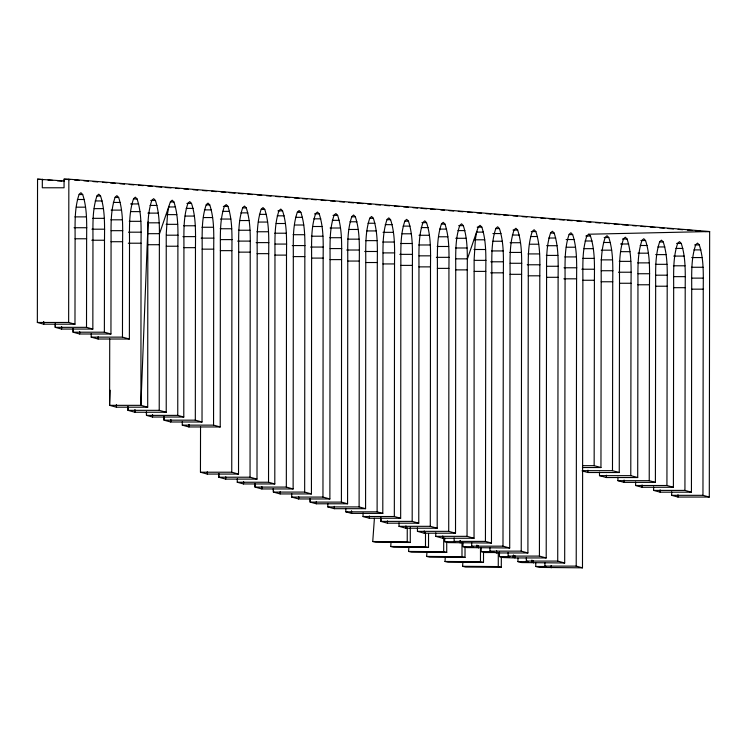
<?xml version="1.0" encoding="UTF-8"?>
<svg xmlns="http://www.w3.org/2000/svg" width="747" height="747" viewBox="0 0 747 747"><rect width="100%" height="100%" fill="white"/><g stroke="black" fill="none" stroke-linecap="round" stroke-linejoin="round"><path stroke-width="1.12" d="M43.681 321.854L43.681 324.189L37.35 322.461L37.546 179.168L64.419 180.97M42.327 179.168L42.308 187.777L64.055 187.777L64.065 179.168L68.845 179.168L709.65 231.542L709.295 497.044L677.987 497.044L671.665 495.326L671.665 491.834M43.756 321.854L43.756 324.189L74.98 324.189L75.102 237.826C75.111 223.297 74.364 208.17 79.163 194.239L80.928 192.726L82.684 194.528C87.343 208.721 86.699 224.016 86.633 238.769L86.512 327.335L92.843 329.053L92.964 239.292C92.973 224.754 92.226 209.627 97.035 195.705L98.791 194.183L100.546 195.994C105.206 210.187 104.561 225.473 104.496 240.235L104.375 332.2L110.948 333.993L111.07 240.767C111.088 226.238 110.332 211.112 115.141 197.18L116.896 195.667L118.652 197.469C123.311 211.662 122.676 226.957 122.601 241.711L122.471 337.13L129.38 339.017L129.511 242.28C129.52 227.742 128.773 212.615 133.573 198.693L135.338 197.171L137.093 198.973C141.753 213.166 141.108 228.461 141.043 243.214L140.903 405.341L147.701 407.19L147.831 243.774C147.85 229.236 147.094 214.118 151.902 200.187L153.658 198.665L155.413 200.476C160.073 214.669 159.438 229.955 159.363 244.717L159.223 410.336L166.226 412.241L166.236 234.231L167.524 213.875L168.831 206.405M55.213 323.834L55.213 327.335L61.543 329.053L61.543 326.728M55.287 323.834L55.278 327.335L86.512 327.335M61.609 326.728L61.609 329.053L92.843 329.053M74.98 324.189L68.649 322.461L68.845 179.168M73.075 328.708L73.066 332.2L79.64 333.993L79.714 331.659M73.141 328.708L73.141 332.2L104.375 332.2M91.246 333.638L91.171 337.13L98.072 339.017L98.146 336.682M116.392 404.874L116.392 407.19L109.604 405.341L109.725 338.858M116.457 404.874L116.457 407.19L147.701 407.19M127.924 406.835L127.924 410.336L134.927 412.241L134.927 409.926M127.989 406.835L127.989 410.336L159.223 410.336M134.992 409.926L134.992 412.241L166.226 412.241M152.491 414.697L152.491 417.022L146.459 415.379L146.459 411.886L146.515 415.379L177.758 415.379L183.79 417.022L183.93 246.725C183.949 232.186 183.202 217.069 188.001 203.137L189.757 201.615L191.512 203.427C196.172 217.62 195.537 232.905 195.462 247.668L195.322 420.169L202.026 421.999L202.176 248.219C202.194 233.68 201.447 218.554 206.247 204.631L208.002 203.109L209.758 204.911C214.417 219.114 213.782 234.399 213.707 249.153L213.558 425.136L220.225 426.957L220.374 249.703C220.393 235.165 219.646 220.048 224.445 206.116L226.201 204.594L227.956 206.405C232.616 220.598 231.981 235.884 231.906 250.647L231.757 472.216L238.526 474.065L238.685 251.197C238.695 236.668 237.948 221.542 242.747 207.61L244.512 206.097L246.258 207.899C250.927 222.092 250.282 237.387 250.217 252.141L250.049 477.212L257.005 479.107L257.173 252.71C257.183 238.172 256.436 223.054 261.245 209.123L263 207.601L264.755 209.412C269.415 223.605 268.771 238.891 268.705 253.653L268.537 482.245L274.803 483.953L274.971 254.167C274.989 239.628 274.242 224.502 279.042 210.579L280.797 209.057L282.553 210.869C287.212 225.062 286.577 240.347 286.503 255.11L286.334 487.091L293.132 488.949L293.31 255.661C293.319 241.132 292.572 226.005 297.371 212.073L299.136 210.561L300.882 212.363C305.542 226.556 304.907 241.851 304.841 256.604L304.664 492.086L311.434 493.935L311.611 257.155C311.63 242.626 310.883 227.499 315.682 213.567L317.438 212.055L319.193 213.857C323.853 228.05 323.218 243.345 323.143 258.098L322.965 497.082L329.885 498.959L330.062 258.667C330.081 244.129 329.324 229.012 334.133 215.08L335.889 213.558L337.644 215.369C342.303 229.562 341.668 244.848 341.594 259.611L341.407 502.105L347.579 503.786L347.766 260.115C347.775 245.576 347.028 230.45 351.837 216.527L353.592 215.005L355.348 216.817C360.007 231.01 359.372 246.295 359.298 261.058L359.111 506.924L365.582 508.688L365.769 261.581C365.787 247.052 365.04 231.925 369.84 217.993L371.595 216.481L373.351 218.283C378.01 232.476 377.375 247.771 377.3 262.524L377.114 511.835L382.8 513.385L382.996 262.991C383.015 248.462 382.259 233.335 387.067 219.403L388.823 217.891L390.578 219.693C395.238 233.886 394.603 249.181 394.528 263.934L394.332 516.522L400.663 518.25L400.859 264.447C400.878 249.918 400.131 234.791 404.93 220.869L406.685 219.347L408.441 221.149C413.1 235.342 412.465 250.637 412.391 265.39L412.185 521.387L418.768 523.18L418.964 265.932C418.983 251.403 418.236 236.276 423.035 222.345L424.8 220.832L426.546 222.634C431.206 236.827 430.571 252.122 430.496 266.875L430.291 526.327L437.2 528.204L437.406 267.435C437.425 252.906 436.668 237.779 441.477 223.848L443.232 222.335L444.988 224.137C449.647 238.33 449.012 253.625 448.938 268.378L448.723 531.35L455.521 533.199L455.726 268.939C455.745 254.4 454.998 239.273 459.797 225.351L461.553 223.829L463.308 225.641C467.967 239.834 467.333 255.119 467.258 269.882L467.043 536.337L474.046 538.251L474.13 259.386L475.419 239.031L476.726 231.57M152.547 414.697L152.547 417.022L183.79 417.022M164.023 416.667L164.013 420.169L170.727 421.999L202.026 421.999M164.079 416.667L164.079 420.169L195.322 420.169M177.758 415.379L177.898 246.23C177.973 231.477 178.608 216.182 173.948 201.989L172.193 200.187L170.437 201.699L159.522 233.68L147.953 233.68M182.315 421.644L182.259 425.136L188.926 426.957L220.225 426.957M200.541 426.742L200.448 472.216L207.218 474.065L207.274 471.73M218.75 473.71L218.75 477.212L225.706 479.107L257.005 479.107M218.806 473.71L218.806 477.212L250.049 477.212M225.706 479.107L225.762 476.773M243.503 481.619L243.503 483.953L237.238 482.245L237.285 478.743M243.55 481.619L243.55 483.953L274.803 483.953M261.88 486.614L261.833 488.949L255.035 487.091L255.035 483.598L255.082 487.091L286.334 487.091M311.434 493.935L280.181 493.935L280.181 491.601M329.885 498.959L298.623 498.959L291.666 497.082L291.713 493.58M347.579 503.786L316.317 503.786L316.317 501.452M365.582 508.688L334.32 508.688L327.802 506.924L327.849 503.431M334.282 508.688L334.32 506.363M382.8 513.385L351.538 513.385L345.805 511.835L345.852 508.333M363.07 513.03L363.023 516.522L369.354 518.25L400.663 518.25M369.354 518.25L369.392 515.925M380.886 517.904L380.886 521.387L387.46 523.18L418.768 523.18M380.923 517.904L380.923 521.387L412.185 521.387M387.46 523.18L387.497 520.855M399.029 522.835L398.991 526.327L405.892 528.204L437.2 528.204M405.892 528.204L405.929 525.879M410.299 527.335L410.28 542.49L407.236 541.762L407.255 527.812M417.452 527.858L417.424 531.35L424.212 533.199L424.24 530.874M428.545 533.461L428.526 547.458L425.482 546.739L425.501 532.77M435.772 532.854L435.744 536.337L442.747 538.251L474.046 538.251M442.747 538.251L442.775 535.916M446.734 541.958L446.725 552.416L443.681 551.697L443.699 537.7M704.869 231.542L709.65 231.542L588.701 234.222L586.937 235.744C582.137 249.666 582.884 264.793 582.875 279.322L582.483 567.832L576.217 566.123L576.6 278.818C576.675 264.055 577.31 248.77 572.65 234.577L570.895 232.765L569.139 234.287C564.33 248.209 565.087 263.336 565.068 277.875L564.685 562.986L557.729 561.09L558.112 277.305C558.186 262.542 558.821 247.257 554.162 233.064L552.407 231.253L550.651 232.775C545.842 246.706 546.589 261.823 546.58 276.362L546.206 557.944L539.427 556.095L539.81 275.811C539.876 261.048 540.52 245.763 535.86 231.561L534.105 229.759L532.34 231.281C527.541 245.203 528.288 260.329 528.278 274.868L527.905 552.957L521.238 551.137L521.611 274.317C521.677 259.564 522.312 244.269 517.652 230.076L515.906 228.274L514.141 229.787C509.342 243.718 510.089 258.845 510.08 273.374L509.706 547.999L502.992 546.169L503.366 272.832C503.431 258.07 504.076 242.784 499.416 228.591L497.661 226.78L495.896 228.302C491.096 242.224 491.843 257.351 491.834 271.889L491.47 543.032L448.396 542.602L444.736 541.678L444.736 538.176M444.736 541.678L455.175 541.668L454.129 541.388L454.167 537.896M465.036 546.953L465.017 557.411L461.982 556.683L462.001 542.705M509.706 547.999L466.642 547.579L462.981 546.645L462.981 543.144M462.981 546.645L473.421 546.645L471.693 546.169L471.702 542.677M476.847 545.245L476.838 547.57L477.006 545.263M478.407 547.999L478.425 545.674M483.524 551.949L483.505 562.444L480.47 561.716L480.489 547.756M495.037 552.528L484.84 552.537L481.18 551.603L481.18 548.121M491.47 543.032L485.438 541.388L485.802 271.394C485.867 256.632 486.502 241.346 481.843 227.153L480.097 225.351L478.332 226.864L467.426 258.845L455.838 258.845M527.905 552.957L496.615 552.957L489.929 551.137L489.957 547.654M496.596 552.957L496.624 550.632M501.321 556.842L501.302 567.29L498.268 566.571L498.286 552.584M514.916 555.619L514.898 557.944L503.142 557.523L499.472 556.59L499.482 551.921M508.128 552.612L508.147 556.095L539.427 556.095M513.338 555.189L513.338 557.514L513.506 555.208M564.685 562.986L521.63 562.556L517.96 561.632L517.97 558.13M531.827 560.231L531.817 562.556L531.995 560.241M533.386 562.986L533.405 560.652M582.483 567.832L539.427 567.412L535.758 566.478L535.767 562.995M535.758 566.478L546.197 566.478L544.908 566.123L544.927 562.631M551.193 567.832L551.183 565.507M709.295 497.044L702.964 495.326L703.244 289.164C703.31 274.41 703.945 259.116 699.285 244.923L697.539 243.12L695.774 244.633C690.975 258.565 691.722 273.691 691.713 288.221L691.433 492.18L684.934 490.406L685.204 287.688C685.27 272.935 685.914 257.64 681.255 243.447L679.499 241.645L677.734 243.158C672.935 257.089 673.682 272.216 673.673 286.745L673.402 487.268L666.931 485.503L667.192 286.222C667.267 271.46 667.902 256.174 663.243 241.972L661.487 240.17L659.732 241.692C654.932 255.614 655.679 270.741 655.661 285.279L655.399 482.366L649.227 480.676L649.488 284.775C649.563 270.012 650.198 254.727 645.539 240.525L643.783 238.723L642.028 240.245C637.228 254.167 637.975 269.293 637.957 283.832L637.705 477.538L630.785 475.652L631.047 283.262C631.112 268.509 631.757 253.214 627.097 239.021L625.342 237.219L623.577 238.732C618.777 252.663 619.524 267.79 619.515 282.319L619.254 472.515L587.964 472.515L587.964 470.18M619.254 472.515L612.484 470.666L612.736 281.768C612.811 267.006 613.446 251.72 608.786 237.527L607.031 235.725L605.275 237.238C600.467 251.169 601.214 266.287 601.204 280.825L600.952 467.529L594.154 465.67L594.407 280.265C594.472 265.512 595.107 250.217 590.447 236.024L588.701 234.222M637.705 477.538L606.405 477.538L599.486 475.652L599.496 472.16M606.405 477.538L606.405 475.204M655.399 482.366L624.1 482.366L617.928 480.676L617.937 477.184M624.1 482.366L624.1 480.032M673.402 487.268L642.103 487.268L635.632 485.503L635.632 482.011M642.103 487.268L642.103 484.934M691.433 492.18L660.133 492.18L653.625 490.406L653.634 486.913M660.133 492.18L660.133 489.855M677.987 497.044L677.996 494.719M109.604 405.341L110.192 390.251M148.093 221.915L140.903 405.341L109.669 405.341M410.28 542.49L375.75 542.238L372.744 541.519L374.415 518.287M428.526 547.458L393.734 547.215L390.728 546.487L391.064 541.836M446.725 552.416L411.578 552.173L408.581 551.445L408.908 546.813M465.017 557.411L429.646 557.159L426.64 556.431L426.976 551.781M483.505 562.444L447.995 562.202L444.988 561.473L445.324 556.823M501.302 567.29L465.596 567.048L462.589 566.319L462.925 561.669M79.21 194.528L82.684 194.528M97.073 195.994L100.546 195.994M115.178 197.469L118.652 197.469M133.62 198.973L137.093 198.973M77.333 199.496L84.271 199.496M150.782 200.476L155.413 200.476M95.196 200.952L102.134 200.952M170.475 201.989L173.948 201.989M113.301 202.437L120.239 202.437M186.89 203.427L191.512 203.427M130.585 203.94L138.681 203.94M206.284 204.911L209.758 204.911M150.063 205.434L157.001 205.434M223.325 206.405L227.956 206.405M168.598 206.956L175.545 206.956M76.306 207.171L85.56 207.171M242.794 207.899L246.258 207.899M186.162 208.385L193.109 208.385M94.169 208.637L103.422 208.637M261.282 209.412L264.755 209.412M204.407 209.879L211.354 209.879M111.116 210.112L121.528 210.112M277.921 210.869L282.553 210.869M222.606 211.364L229.553 211.364M130.716 211.616L139.969 211.616M297.418 212.363L300.882 212.363M240.907 212.867L247.855 212.867M147.878 213.119L158.289 213.119M314.562 213.857L319.193 213.857M259.396 214.37L266.343 214.37M166.413 214.632L176.824 214.632M333.013 215.369L337.644 215.369M277.202 215.827L284.149 215.827M185.135 216.07L194.397 216.07M351.874 216.817L355.348 216.817M74.859 216.882L86.428 216.882M295.532 217.33L302.479 217.33M203.38 217.554L212.634 217.554M92.721 218.339L104.291 218.339M369.877 218.283L373.351 218.283M313.843 218.824L320.79 218.824M220.421 219.048L230.832 219.048M387.105 219.693L390.578 219.693M110.827 219.814L122.396 219.814M332.284 220.328L339.231 220.328M239.88 220.542L249.143 220.542M404.967 221.149L408.441 221.149M129.268 221.327L140.838 221.327M349.988 221.775L356.935 221.775M258.369 222.055L267.631 222.055M421.915 222.634L426.546 222.634M147.589 222.821L159.158 222.821M368 223.25L374.947 223.25M276.175 223.512L285.429 223.512M441.514 224.137L444.988 224.137M166.123 224.333L177.693 224.333M385.219 224.66L392.166 224.66M294.505 225.006L303.768 225.006M458.677 225.641L463.308 225.641M183.687 225.771L195.256 225.771M403.081 226.117L410.028 226.117M312.816 226.5L322.078 226.5M201.933 227.265L213.502 227.265M477.212 227.153L481.843 227.153M74.065 227.732L86.792 227.732M421.196 227.592L428.143 227.592M330.099 228.012L340.52 228.012M495.933 228.591L499.416 228.591M220.132 228.75L231.701 228.75M439.628 229.105L446.575 229.105M91.937 229.198L104.655 229.198M348.961 229.46L358.224 229.46M513.021 230.076L517.652 230.076M238.433 230.244L250.012 230.244M111.2 230.674L122.769 230.674M457.948 230.599L464.905 230.599M366.964 230.926L376.236 230.926M531.22 231.561L535.86 231.561M256.921 231.757L268.5 231.757M128.475 232.186L141.202 232.186M476.483 232.112L483.44 232.112M383.034 232.336L393.454 232.336M550.688 233.064L554.162 233.064M274.719 233.213L286.297 233.213M492.899 233.55L501.004 233.55M402.054 233.792L411.317 233.792M569.177 234.577L572.65 234.577M293.057 234.707L304.636 234.707M512.293 235.044L519.249 235.044M166.488 235.193L178.066 235.193M419.002 235.277L429.432 235.277M585.816 236.024L590.447 236.024M311.359 236.211L322.937 236.211M530.491 236.528L537.448 236.528M182.903 236.631L195.63 236.631M438.601 236.78L447.864 236.78M604.146 237.527L608.786 237.527M329.81 237.714L341.388 237.714M201.139 238.125L213.875 238.125M548.802 238.022L555.749 238.022M455.763 238.284L466.193 238.284M75.064 238.769L86.633 238.769M622.456 239.021L627.097 239.021M347.514 239.161L359.092 239.161M566.133 239.535L574.238 239.535M220.496 239.61L232.074 239.61M474.298 239.796L484.728 239.796M91.769 240.235L104.496 240.235M365.516 240.637L377.095 240.637M640.907 240.525L645.539 240.525M237.649 241.104L250.376 241.104M585.088 240.992L592.044 240.992M493.02 241.234L502.292 241.234M111.032 241.711L122.601 241.711M382.744 242.037L394.323 242.037M659.769 241.972L663.243 241.972M603.427 242.486L610.374 242.486M256.137 242.616L268.864 242.616M510.108 242.719L520.538 242.719M128.316 243.214L141.043 243.214M676.614 243.447L681.255 243.447M400.607 243.503L412.185 243.503M275.092 244.073L286.671 244.073M620.57 243.989L628.685 243.989M529.464 244.213L538.736 244.213M147.794 244.717L159.363 244.717M418.712 244.979L430.291 244.979M694.654 244.923L699.285 244.923M292.264 245.567L305 245.567M640.179 245.492L647.135 245.492M546.608 245.707L557.038 245.707M166.329 246.23L177.898 246.23M437.154 246.482L448.732 246.482M657.883 246.94L664.839 246.94M310.575 247.061L323.311 247.061M566.254 247.22L575.526 247.22M183.893 247.668L195.462 247.668M455.474 247.985L467.052 247.985M675.886 248.415L682.842 248.415M330.183 248.574L341.762 248.574M584.061 248.667L593.333 248.667M202.138 249.153L213.707 249.153M474.009 249.498L485.597 249.498M693.926 249.89L700.882 249.89M346.72 250.021L359.456 250.021M601.232 250.17L611.662 250.17M220.337 250.647L231.906 250.647M491.573 250.936L503.161 250.936M364.732 251.487L377.468 251.487M620.701 251.664L629.973 251.664M238.638 252.141L250.217 252.141M509.818 252.43L521.406 252.43M383.108 252.897L394.687 252.897M637.985 253.177L648.424 253.177M257.127 253.653L268.705 253.653M528.017 253.915L539.605 253.915M399.813 254.353L412.559 254.353M655.689 254.615L666.119 254.615M274.924 255.11L286.503 255.11M546.318 255.409L557.906 255.409M419.086 255.838L430.664 255.838M673.691 256.09L684.131 256.09M293.263 256.604L304.841 256.604M564.807 256.921L576.395 256.921M436.36 257.341L449.096 257.341M691.731 257.566L702.171 257.566M311.564 258.098L323.143 258.098M582.604 258.378L594.192 258.378M330.015 259.611L341.594 259.611M600.943 259.872L612.531 259.872M474.373 260.358L485.961 260.358M347.719 261.058L359.298 261.058M619.244 261.366L630.841 261.366M490.779 261.795L503.525 261.795M365.722 262.524L377.3 262.524M637.695 262.879L649.283 262.879M510.182 263.28L521.77 263.28M382.95 263.934L394.528 263.934M655.399 264.326L666.987 264.326M527.223 264.774L539.969 264.774M400.812 265.39L412.391 265.39M673.402 265.792L684.999 265.792M546.683 266.268L558.27 266.268M418.918 266.875L430.496 266.875M691.442 267.267L703.039 267.267M564.013 267.781L576.768 267.781M437.359 268.378L448.938 268.378M581.82 269.228L594.565 269.228M455.679 269.882L467.258 269.882M601.307 270.731L612.895 270.731M474.214 271.394L485.802 271.394M618.46 272.225L631.206 272.225M490.62 272.832L503.366 272.832M638.059 273.738L649.657 273.738M510.024 274.317L521.611 274.317M655.763 275.185L667.36 275.185M528.222 275.811L539.81 275.811M673.775 276.651L685.363 276.651M546.524 277.305L558.112 277.305M691.806 278.127L703.403 278.127M563.854 278.818L576.6 278.818M582.809 280.265L594.407 280.265M601.148 281.768L612.736 281.768M619.45 283.262L631.047 283.262M637.901 284.775L649.488 284.775M655.605 286.222L667.192 286.222M673.607 287.688L685.204 287.688M691.647 289.164L703.244 289.164M37.35 322.461L68.649 322.461M79.714 333.993L110.948 333.993M91.237 337.13L122.471 337.13M98.146 339.017L129.38 339.017M182.315 425.136L213.558 425.136M582.567 465.67L594.154 465.67M582.408 467.529L600.952 467.529M582.352 470.666L612.484 470.666M200.504 472.216L231.757 472.216M207.274 474.065L238.526 474.065M599.496 475.652L630.785 475.652M617.937 480.676L649.227 480.676M237.285 482.245L268.537 482.245M635.632 485.503L666.931 485.503M261.88 488.949L293.132 488.949M653.625 490.406L684.934 490.406M304.664 492.086L273.402 492.086L273.365 488.594L273.402 492.086L280.134 493.935M671.665 495.326L702.964 495.326M291.713 497.082L322.965 497.082M341.407 502.105L310.154 502.105L310.108 498.604L310.154 502.105L316.28 503.786M327.849 506.924L359.111 506.924M345.842 511.835L377.114 511.835M363.061 516.522L394.332 516.522M399.019 526.327L430.291 526.327M417.452 531.35L448.723 531.35M424.24 533.199L455.521 533.199M435.772 536.337L467.043 536.337M454.157 541.388L485.438 541.388M471.721 546.169L502.992 546.169M489.957 551.137L521.238 551.137M481.18 551.603L491.619 551.603M499.472 556.59L509.921 556.59L508.128 556.095M514.916 557.944L546.206 557.944M557.729 561.09L526.448 561.09L526.43 557.598L526.448 561.09L528.4 561.623L517.96 561.632M544.927 566.123L576.217 566.123M372.744 541.519L407.236 541.762M390.728 546.487L425.482 546.739M408.581 551.445L443.681 551.697M426.64 556.431L461.982 556.683M444.988 561.473L480.47 561.716M462.589 566.319L498.268 566.571M64.065 179.168L69.882 179.644M74.532 180.027L79.182 180.4M83.832 180.783L88.491 181.166M93.142 181.549L97.792 181.923M102.442 182.305L107.092 182.688M110.584 182.968L115.234 183.351M119.884 183.734L124.544 184.107M129.194 184.49L133.844 184.873M138.494 185.247L143.144 185.63M147.803 186.012L152.453 186.395M155.936 186.675L161.754 187.152M165.246 187.441L171.063 187.908M175.713 188.291L179.196 188.58M183.855 188.954L188.505 189.336M193.156 189.719L197.806 190.102M202.456 190.476L207.115 190.858M211.765 191.241L216.415 191.615M221.065 191.998L225.715 192.381M229.208 192.661L235.025 193.137M238.508 193.426L243.167 193.809M247.817 194.183L252.467 194.565M257.117 194.948L261.767 195.322M266.427 195.705L271.077 196.088M275.727 196.47L280.377 196.844M285.027 197.227L289.687 197.61M294.337 197.983L298.987 198.366M302.479 198.655L307.129 199.029M311.779 199.412L316.429 199.794M321.089 200.177L325.739 200.551M330.389 200.934L335.039 201.316M339.689 201.69L344.348 202.073M348.998 202.456L353.648 202.839M357.141 203.119L362.949 203.595M367.608 203.978L371.091 204.258M375.741 204.641L380.4 205.023M385.05 205.397L389.701 205.78M394.351 206.163L399.001 206.545M403.66 206.919L408.31 207.302M412.96 207.685L417.61 208.058M421.103 208.348L426.92 208.824M430.403 209.104L435.053 209.487M440.87 209.963L444.362 210.243M449.012 210.626L453.662 211.009M458.313 211.392L462.972 211.765M467.622 212.148L472.272 212.531M476.922 212.904L481.572 213.287M486.232 213.67L490.882 214.053M494.365 214.333L500.182 214.809M503.674 215.099L508.324 215.472M512.974 215.855L517.624 216.238M522.284 216.611L526.934 216.994M531.584 217.377L536.234 217.76M540.884 218.133L545.543 218.516M549.026 218.806L554.844 219.273M559.494 219.655L564.144 220.038M567.636 220.318L572.286 220.701M576.936 221.084L581.596 221.467M586.246 221.84L590.896 222.223M595.546 222.606L600.196 222.98M604.855 223.362L609.505 223.745M614.155 224.128L618.805 224.502M622.298 224.791L628.115 225.267M632.765 225.641L636.257 225.93M640.907 226.313L645.557 226.686M650.207 227.069L654.858 227.452M659.517 227.835L664.167 228.208M667.65 228.498L673.467 228.974M678.117 229.348L682.777 229.731M687.427 230.113L692.077 230.496M695.569 230.776L700.219 231.159M37.546 179.168L43.354 179.644M48.013 180.027L52.663 180.4M57.314 180.783L61.964 181.166M582.146 470.927L587.964 472.515M170.727 419.665L170.727 421.999L170.783 419.665M188.926 424.623L188.926 426.957L188.982 424.623M298.576 496.624L298.576 498.959L298.623 496.624M351.501 511.051L351.501 513.385L351.538 511.051M460.171 540.697L460.161 543.032L460.189 540.697"/></g></svg>
